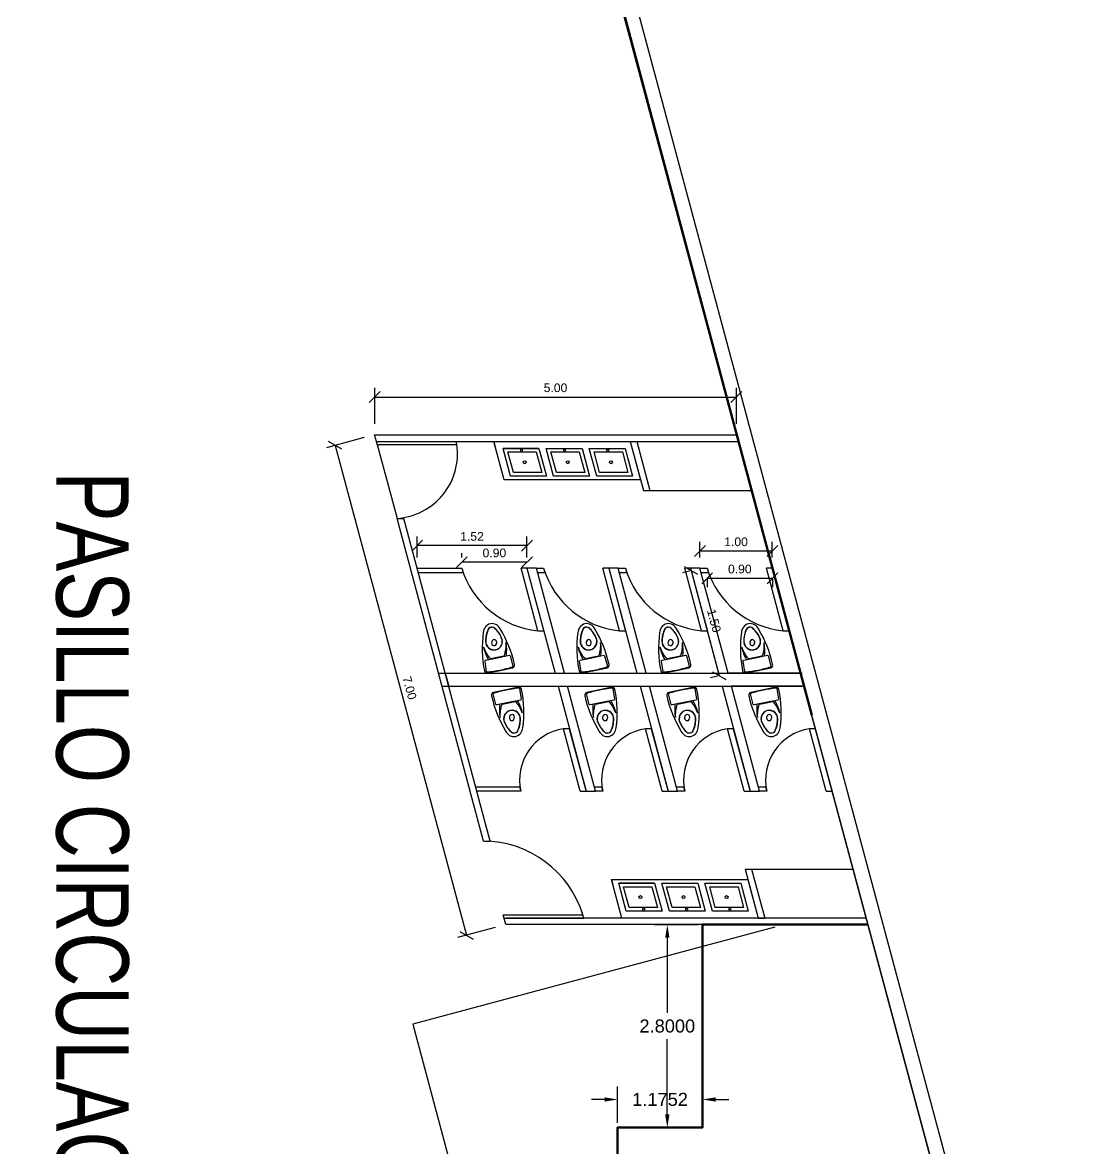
# Model space of a CAD drawing. Header units: millimetres. Extents: x 1263 to 1705, y 1248 to 1444.
# Drawn here: x 1422.57 to 1437.14, y 1361.8 to 1377.34 of the extents above; entities that cross this region are included whole.
import ezdxf
from ezdxf.lldxf.tags import DXFTag

# ---------------------------------------------------------------- set-up
doc = ezdxf.new("R2010")
doc.units = ezdxf.units.MM
doc.header["$PDMODE"] = 34
for name, color, linetype in [('1- muro de carga', 5, 'Continuous'), ('LINEA LIMITE DE ZONIFICACION', 2, 'Continuous'), ('MUEBLES', 43, 'Continuous')]:
    doc.layers.add(name, color=color, linetype=linetype)
doc.layers.add('COTAS', color=202, linetype='Continuous', lineweight=0)
doc.layers.add('muros', color=5, linetype='Continuous', lineweight=50)
doc.styles.get("Standard").update_dxf_attribs({"font": 'arial.ttf'})
doc.styles.add('TEXTO GENERAL', font='swissc.ttf', dxfattribs={"width": 0.9, "height": 1})
tags = doc.linetypes.add('ARRAY BASE$0$CACHE', pattern=[0.24, 0.12, -0.12]).pattern_tags.tags
tags[6:7] = [DXFTag(74, 4), DXFTag(75, 0), DXFTag(340, '0'), DXFTag(46, 1.0), DXFTag(50, 0.0), DXFTag(44, 0.0), DXFTag(45, 0.0)]
tags[4:5] = [DXFTag(74, 4), DXFTag(75, 0), DXFTag(340, '0'), DXFTag(46, 1.0), DXFTag(50, 0.0), DXFTag(44, 0.0), DXFTag(45, 0.0)]
doc.dimstyles.new('metros anotativo', dxfattribs={"dimtxt": 0.12, "dimasz": 0.15, "dimexe": 0.125, "dimexo": 0.15, "dimgap": 0.0652, "dimtad": 1, "dimzin": 1, "dimdsep": 46, "dimtxsty": 'Standard', "dimblk": 'OBLIQUE', "dimcen": 0, "dimadec": 0, "dimazin": 0, "dimtfac": 1, "dimtix": 1, "dimtmove": 0, "dimatfit": 3, "dimfxl": 0.3, "dimarcsym": 0})
doc.dimstyles.get("Standard").update_dxf_attribs({"dimtxt": 0.18, "dimasz": 0.18, "dimexe": 0.18, "dimexo": 0.0625, "dimgap": 0.09, "dimtad": 0, "dimtih": 1, "dimtoh": 1, "dimdec": 4, "dimzin": 0, "dimdsep": 46, "dimtxsty": 'Standard', "dimcen": 0.09, "dimadec": 0, "dimazin": 0, "dimtfac": 1, "dimtdec": 4, "dimtofl": 0, "dimtmove": 0, "dimatfit": 3, "dimfxl": 1, "dimtolj": 1, "dimtzin": 0, "dimarcsym": 0})

# ---------------------------------------------------------------- blocks, each defined once
blk = doc.blocks.new('malla1x1')
at = {"color": 1, "linetype": 'Continuous', "ltscale": 0.01}
blk.add_lwpolyline([(80.173, 79.605), (0, 79.605), (0, 0), (101.556, 0)], close=True, dxfattribs=at)
blk = doc.blocks.new('planta conjunto')
at = {"layer": '1- muro de carga', "lineweight": 25}
blk.add_lwpolyline([(0, 0), (0, 80), (141.082, 80), (162.567, 0)], close=True, dxfattribs=at)
blk.add_lwpolyline([(6.09, 0.197), (0.197, 0.197), (0.197, 79.803), (140.923, 79.803), (162.306, 0.197), (7.291, 0.197)], dxfattribs=at)
blk.add_blockref('malla1x1', (60.75, 0.197))
blk = doc.blocks.new('*D144')
at = {"color": 0, "lineweight": -2, "transparency": 16777216}
for p, q in [((1431.898, 1364.891), (1431.293, 1364.891)), ((1431.473, 1364.711), (1431.473, 1363.673)), ((1431.473, 1362.271), (1431.473, 1363.309)), ((1431.898, 1362.091), (1431.293, 1362.091))]:
    blk.add_line(p, q, dxfattribs=at)
at = {"color": 0, "transparency": 16777216}
for points in [[(1431.443, 1364.711), (1431.503, 1364.711), (1431.473, 1364.891)], [(1431.443, 1362.271), (1431.503, 1362.271), (1431.473, 1362.091)]]:
    blk.add_solid(points, dxfattribs=at)
at = {"layer": 'Defpoints', "color": 0, "transparency": 16777216}
for p in [(1431.961, 1364.891), (1431.473, 1362.091), (1431.961, 1362.091)]:
    blk.add_point(p, dxfattribs=at)
at = {"color": 0, "transparency": 16777216, "insert": (1431.473, 1363.491), "char_height": 0.18, "attachment_point": 5}
blk.add_mtext('\\A1;2.8000', dxfattribs=at)
blk = doc.blocks.new('*D145')
at = {"color": 0, "lineweight": -2, "transparency": 16777216}
for p, q in [((1430.786, 1362.154), (1430.786, 1362.658)), ((1431.961, 1362.154), (1431.961, 1362.658)), ((1430.606, 1362.478), (1430.426, 1362.478)), ((1432.141, 1362.478), (1432.321, 1362.478))]:
    blk.add_line(p, q, dxfattribs=at)
at = {"color": 0, "transparency": 16777216}
for points in [[(1430.606, 1362.508), (1430.606, 1362.448), (1430.786, 1362.478)], [(1432.141, 1362.508), (1432.141, 1362.448), (1431.961, 1362.478)]]:
    blk.add_solid(points, dxfattribs=at)
at = {"layer": 'Defpoints', "color": 0, "transparency": 16777216}
for p in [(1431.961, 1362.478), (1430.786, 1362.091), (1431.961, 1362.091)]:
    blk.add_point(p, dxfattribs=at)
at = {"color": 0, "transparency": 16777216, "insert": (1431.373, 1362.478), "char_height": 0.18, "attachment_point": 5}
blk.add_mtext('\\A1;1.1752', dxfattribs=at)
blk = doc.blocks.new('_Oblique')
at = {"color": 0, "linetype": 'ByBlock', "lineweight": -2}
blk.add_line((-0.5, -0.5), (0.5, 0.5), dxfattribs=at)
blk = doc.blocks.new('*D193')
at = {"layer": 'COTAS', "color": 0, "lineweight": -2, "ltscale": 2, "transparency": 16777216}
for p, q in [((1427.432, 1371.803), (1427.432, 1372.3)), ((1427.432, 1372.175), (1432.427, 1372.175)), ((1432.427, 1371.803), (1432.427, 1372.3))]:
    blk.add_line(p, q, dxfattribs=at)
at = {"layer": 'Defpoints', "color": 0, "ltscale": 2, "transparency": 16777216}
for p in [(1432.427, 1372.175), (1427.432, 1371.653), (1432.427, 1371.653)]:
    blk.add_point(p, dxfattribs=at)
at = {"layer": 'COTAS', "color": 0, "lineweight": -2, "ltscale": 2, "transparency": 16777216, "xscale": 0.15, "yscale": 0.15, "zscale": 0.15, "rotation": 180}
blk.add_blockref('_Oblique', (1427.432, 1372.175), dxfattribs=at)
at = {"layer": 'COTAS', "color": 0, "lineweight": -2, "ltscale": 2, "transparency": 16777216, "xscale": 0.15, "yscale": 0.15, "zscale": 0.15}
blk.add_blockref('_Oblique', (1432.427, 1372.175), dxfattribs=at)
at = {"layer": 'COTAS', "color": 0, "ltscale": 2, "transparency": 16777216, "insert": (1429.929, 1372.302), "char_height": 0.12, "attachment_point": 5}
blk.add_mtext('5.00', dxfattribs=at)
blk = doc.blocks.new('*D195')
at = {"layer": 'COTAS', "color": 0, "lineweight": -2, "ltscale": 2, "transparency": 16777216}
for p, q in [((1427.287, 1371.614), (1426.765, 1371.474)), ((1426.886, 1371.507), (1428.698, 1364.745)), ((1429.098, 1364.852), (1428.577, 1364.713))]:
    blk.add_line(p, q, dxfattribs=at)
at = {"layer": 'Defpoints', "color": 0, "ltscale": 2, "transparency": 16777216}
for p in [(1427.432, 1371.653), (1429.243, 1364.891), (1428.698, 1364.745)]:
    blk.add_point(p, dxfattribs=at)
at = {"layer": 'COTAS', "color": 0, "lineweight": -2, "ltscale": 2, "transparency": 16777216, "xscale": 0.15, "yscale": 0.15, "zscale": 0.15}
for p, rotation in [((1426.886, 1371.507), 105.0000000000004), ((1428.698, 1364.745), 285.0000000000003)]:
    blk.add_blockref('_Oblique', p, dxfattribs=dict(at, rotation=rotation))
at = {"layer": 'COTAS', "color": 0, "ltscale": 2, "transparency": 16777216, "insert": (1427.914, 1368.159), "char_height": 0.12, "attachment_point": 5, "rotation": 285}
blk.add_mtext('7.00', dxfattribs=at)
blk = doc.blocks.new('*D198')
at = {"layer": 'COTAS', "color": 0, "lineweight": -2, "ltscale": 2, "transparency": 16777216}
for p, q in [((1431.923, 1369.961), (1431.923, 1370.175)), ((1432.922, 1369.961), (1432.922, 1370.175)), ((1431.923, 1370.05), (1432.922, 1370.05))]:
    blk.add_line(p, q, dxfattribs=at)
at = {"layer": 'Defpoints', "color": 0, "ltscale": 2, "transparency": 16777216}
for p in [(1432.922, 1370.05), (1431.923, 1369.811), (1432.922, 1369.811)]:
    blk.add_point(p, dxfattribs=at)
at = {"layer": 'COTAS', "color": 0, "lineweight": -2, "ltscale": 2, "transparency": 16777216, "xscale": 0.15, "yscale": 0.15, "zscale": 0.15, "rotation": 180}
blk.add_blockref('_Oblique', (1431.923, 1370.05), dxfattribs=at)
at = {"layer": 'COTAS', "color": 0, "lineweight": -2, "ltscale": 2, "transparency": 16777216, "xscale": 0.15, "yscale": 0.15, "zscale": 0.15}
blk.add_blockref('_Oblique', (1432.922, 1370.05), dxfattribs=at)
at = {"layer": 'COTAS', "color": 0, "ltscale": 2, "transparency": 16777216, "insert": (1432.422, 1370.176), "char_height": 0.12, "attachment_point": 5}
blk.add_mtext('1.00', dxfattribs=at)
blk = doc.blocks.new('*D199')
at = {"layer": 'COTAS', "color": 0, "lineweight": -2, "ltscale": 2, "transparency": 16777216}
for p, q in [((1432.023, 1369.673), (1432.925, 1369.673)), ((1432.023, 1369.661), (1432.023, 1369.548)), ((1432.925, 1369.661), (1432.925, 1369.548))]:
    blk.add_line(p, q, dxfattribs=at)
at = {"layer": 'Defpoints', "color": 0, "ltscale": 2, "transparency": 16777216}
for p in [(1432.023, 1369.811), (1432.925, 1369.811), (1432.925, 1369.673)]:
    blk.add_point(p, dxfattribs=at)
at = {"layer": 'COTAS', "color": 0, "lineweight": -2, "ltscale": 2, "transparency": 16777216, "xscale": 0.15, "yscale": 0.15, "zscale": 0.15, "rotation": 180}
blk.add_blockref('_Oblique', (1432.023, 1369.673), dxfattribs=at)
at = {"layer": 'COTAS', "color": 0, "lineweight": -2, "ltscale": 2, "transparency": 16777216, "xscale": 0.15, "yscale": 0.15, "zscale": 0.15}
blk.add_blockref('_Oblique', (1432.925, 1369.673), dxfattribs=at)
at = {"layer": 'COTAS', "color": 0, "ltscale": 2, "transparency": 16777216, "insert": (1432.474, 1369.8), "char_height": 0.12, "attachment_point": 5}
blk.add_mtext('0.90', dxfattribs=at)
blk = doc.blocks.new('*D202')
at = {"layer": 'COTAS', "color": 0, "lineweight": -2, "ltscale": 2, "transparency": 16777216}
for p, q in [((1428.018, 1369.961), (1428.018, 1370.249)), ((1429.534, 1369.961), (1429.534, 1370.249)), ((1429.534, 1370.124), (1428.018, 1370.124))]:
    blk.add_line(p, q, dxfattribs=at)
at = {"layer": 'Defpoints', "color": 0, "ltscale": 2, "transparency": 16777216}
for p in [(1428.018, 1370.124), (1428.018, 1369.811), (1429.534, 1369.811)]:
    blk.add_point(p, dxfattribs=at)
at = {"layer": 'COTAS', "color": 0, "lineweight": -2, "ltscale": 2, "transparency": 16777216, "xscale": 0.15, "yscale": 0.15, "zscale": 0.15, "rotation": 180}
blk.add_blockref('_Oblique', (1428.018, 1370.124), dxfattribs=at)
at = {"layer": 'COTAS', "color": 0, "lineweight": -2, "ltscale": 2, "transparency": 16777216, "xscale": 0.15, "yscale": 0.15, "zscale": 0.15}
blk.add_blockref('_Oblique', (1429.534, 1370.124), dxfattribs=at)
at = {"layer": 'COTAS', "color": 0, "ltscale": 2, "transparency": 16777216, "insert": (1428.776, 1370.25), "char_height": 0.12, "attachment_point": 5}
blk.add_mtext('1.52', dxfattribs=at)
blk = doc.blocks.new('*D203')
at = {"layer": 'COTAS', "color": 0, "lineweight": -2, "ltscale": 2, "transparency": 16777216}
for p, q in [((1428.635, 1369.961), (1428.635, 1370.02)), ((1429.534, 1369.961), (1429.534, 1370.02)), ((1429.534, 1369.895), (1428.635, 1369.895))]:
    blk.add_line(p, q, dxfattribs=at)
at = {"layer": 'Defpoints', "color": 0, "ltscale": 2, "transparency": 16777216}
for p in [(1428.635, 1369.895), (1428.635, 1369.811), (1429.534, 1369.811)]:
    blk.add_point(p, dxfattribs=at)
at = {"layer": 'COTAS', "color": 0, "lineweight": -2, "ltscale": 2, "transparency": 16777216, "xscale": 0.15, "yscale": 0.15, "zscale": 0.15, "rotation": 180}
blk.add_blockref('_Oblique', (1428.635, 1369.895), dxfattribs=at)
at = {"layer": 'COTAS', "color": 0, "lineweight": -2, "ltscale": 2, "transparency": 16777216, "xscale": 0.15, "yscale": 0.15, "zscale": 0.15}
blk.add_blockref('_Oblique', (1429.534, 1369.895), dxfattribs=at)
at = {"layer": 'COTAS', "color": 0, "ltscale": 2, "transparency": 16777216, "insert": (1429.085, 1370.022), "char_height": 0.12, "attachment_point": 5}
blk.add_mtext('0.90', dxfattribs=at)
blk = doc.blocks.new('*D205')
at = {"layer": 'COTAS', "color": 0, "lineweight": -2, "ltscale": 2, "transparency": 16777216}
for p, q in [((1431.778, 1369.772), (1431.681, 1369.746)), ((1431.801, 1369.778), (1432.19, 1368.329)), ((1432.166, 1368.323), (1432.069, 1368.297))]:
    blk.add_line(p, q, dxfattribs=at)
at = {"layer": 'Defpoints', "color": 0, "ltscale": 2, "transparency": 16777216}
for p in [(1431.923, 1369.811), (1432.19, 1368.329), (1432.311, 1368.362)]:
    blk.add_point(p, dxfattribs=at)
at = {"layer": 'COTAS', "color": 0, "lineweight": -2, "ltscale": 2, "transparency": 16777216, "xscale": 0.15, "yscale": 0.15, "zscale": 0.15}
for p, rotation in [((1431.801, 1369.778), 105.0000000000028), ((1432.19, 1368.329), 285.0000000000028)]:
    blk.add_blockref('_Oblique', p, dxfattribs=dict(at, rotation=rotation))
at = {"layer": 'COTAS', "color": 0, "ltscale": 2, "transparency": 16777216, "insert": (1432.118, 1369.087), "char_height": 0.12, "attachment_point": 5, "rotation": 285}
blk.add_mtext('1.50', dxfattribs=at)

msp = doc.modelspace()

# ---------------------------------------------------------------- linework, layer by layer
for p, q in [((1427.4315, 1371.65269), (1432.42699, 1371.65269)), ((1427.45562, 1371.56269), (1427.4315, 1371.65269)), ((1427.45562, 1371.56269), (1432.45116, 1371.56269)), ((1427.45562, 1371.56269), (1428.55562, 1371.56269)), ((1427.46768, 1371.51769), (1427.45562, 1371.56269)), ((1428.56768, 1371.51769), (1428.55562, 1371.56269)), ((1430.96109, 1371.56269), (1431.14268, 1370.88665)), ((1431.05109, 1371.56269), (1431.23268, 1370.88665)), ((1427.46768, 1371.51769), (1428.56768, 1371.51769)), ((1427.46768, 1371.51769), (1427.74032, 1370.50017)), ((1431.14268, 1370.88665), (1431.23268, 1370.88665)), ((1431.23268, 1370.88665), (1432.63276, 1370.88665)), ((1427.74032, 1370.50017), (1427.8335, 1370.50017)), ((1428.93442, 1366.04372), (1427.74032, 1370.50017)), ((1429.0276, 1366.04372), (1427.8335, 1370.50017)), ((1428.0182, 1369.81083), (1428.63503, 1369.81083)), ((1428.65185, 1369.74805), (1428.03503, 1369.74805)), ((1428.63503, 1369.81083), (1428.65185, 1369.74805)), ((1429.53426, 1369.81083), (1429.45426, 1369.81083)), ((1429.68566, 1368.94722), (1429.45426, 1369.81083)), ((1429.66426, 1369.81083), (1429.53426, 1369.81083)), ((1429.53426, 1369.81083), (1429.92249, 1368.36194)), ((1429.53426, 1369.81083), (1429.76774, 1368.94165)), ((1430.05249, 1368.36194), (1429.66426, 1369.81083)), ((1429.66426, 1369.81083), (1429.76426, 1369.81083)), ((1429.78108, 1369.74805), (1429.68108, 1369.74805)), ((1429.76426, 1369.81083), (1429.78108, 1369.74805)), ((1430.66348, 1369.81083), (1430.58348, 1369.81083)), ((1430.81489, 1368.94722), (1430.58348, 1369.81083)), ((1430.79348, 1369.81083), (1430.66348, 1369.81083)), ((1430.66348, 1369.81083), (1431.05171, 1368.36194)), ((1430.66348, 1369.81083), (1430.89696, 1368.94165)), ((1431.18171, 1368.36194), (1430.79348, 1369.81083)), ((1430.79348, 1369.81083), (1430.89348, 1369.81083)), ((1430.91031, 1369.74805), (1430.81031, 1369.74805)), ((1430.89348, 1369.81083), (1430.91031, 1369.74805)), ((1431.79271, 1369.81083), (1431.71271, 1369.81083)), ((1431.94411, 1368.94722), (1431.71271, 1369.81083)), ((1431.92271, 1369.81083), (1431.79271, 1369.81083)), ((1431.79271, 1369.81083), (1432.18094, 1368.36194)), ((1431.79271, 1369.81083), (1432.02619, 1368.94165)), ((1432.31094, 1368.36194), (1431.92271, 1369.81083)), ((1431.92271, 1369.81083), (1432.02271, 1369.81083)), ((1432.03953, 1369.74805), (1431.93953, 1369.74805)), ((1432.02271, 1369.81083), (1432.03953, 1369.74805)), ((1432.92194, 1369.81083), (1432.84194, 1369.81083)), ((1433.07334, 1368.94722), (1432.84194, 1369.81083)), ((1432.92194, 1369.81083), (1433.15541, 1368.94165)), ((1429.68566, 1368.94722), (1429.76875, 1368.94722)), ((1430.81489, 1368.94722), (1430.89798, 1368.94722)), ((1431.94411, 1368.94722), (1432.0272, 1368.94722)), ((1433.07334, 1368.94722), (1433.15643, 1368.94722)), ((1428.31326, 1368.36194), (1433.33511, 1368.36194)), ((1428.40643, 1368.36194), (1428.45466, 1368.18194)), ((1433.31094, 1368.36194), (1432.31094, 1368.36194)), ((1428.36149, 1368.18194), (1433.33511, 1368.18194)), ((1429.96465, 1368.18194), (1430.35288, 1366.73306)), ((1430.48288, 1366.73306), (1430.09465, 1368.18194)), ((1431.09697, 1368.18194), (1431.4852, 1366.73306)), ((1431.6152, 1366.73306), (1431.22697, 1368.18194)), ((1432.22929, 1368.18194), (1432.61752, 1366.73306)), ((1433.35929, 1368.18194), (1432.35929, 1368.18194)), ((1432.74752, 1366.73306), (1432.35929, 1368.18194)), ((1430.11839, 1367.59667), (1430.03839, 1367.59667)), ((1430.26979, 1366.73306), (1430.03839, 1367.59667)), ((1430.11839, 1367.59667), (1430.35186, 1366.72748)), ((1431.2507, 1367.59667), (1431.1707, 1367.59667)), ((1431.40211, 1366.73306), (1431.1707, 1367.59667)), ((1431.2507, 1367.59667), (1431.48418, 1366.72748)), ((1432.38302, 1367.59667), (1432.30302, 1367.59667)), ((1432.53443, 1366.73306), (1432.30302, 1367.59667)), ((1432.38302, 1367.59667), (1432.6165, 1366.72748)), ((1433.51534, 1367.59667), (1433.43534, 1367.59667)), ((1433.66674, 1366.73306), (1433.43534, 1367.59667)), ((1433.51534, 1367.59667), (1433.74882, 1366.72748)), ((1428.82607, 1366.79584), (1429.43374, 1366.79584)), ((1429.45056, 1366.73306), (1428.84289, 1366.73306)), ((1429.43374, 1366.79584), (1429.45056, 1366.73306)), ((1430.26979, 1366.73306), (1430.35288, 1366.73306)), ((1430.35288, 1366.73306), (1430.48288, 1366.73306)), ((1430.46606, 1366.79584), (1430.56606, 1366.79584)), ((1430.58288, 1366.73306), (1430.48288, 1366.73306)), ((1430.56606, 1366.79584), (1430.58288, 1366.73306)), ((1431.40211, 1366.73306), (1431.4852, 1366.73306)), ((1431.4852, 1366.73306), (1431.6152, 1366.73306)), ((1431.59838, 1366.79584), (1431.69838, 1366.79584)), ((1431.7152, 1366.73306), (1431.6152, 1366.73306)), ((1431.69838, 1366.79584), (1431.7152, 1366.73306)), ((1432.53443, 1366.73306), (1432.61752, 1366.73306)), ((1432.61752, 1366.73306), (1432.74752, 1366.73306)), ((1432.73069, 1366.79584), (1432.83069, 1366.79584)), ((1432.84752, 1366.73306), (1432.74752, 1366.73306)), ((1432.83069, 1366.79584), (1432.84752, 1366.73306)), ((1433.66674, 1366.73306), (1433.74984, 1366.73306)), ((1428.93442, 1366.04372), (1429.0276, 1366.04372)), ((1432.54739, 1365.65724), (1432.72898, 1364.9812)), ((1432.54739, 1365.65724), (1432.63739, 1365.65724)), ((1432.63739, 1365.65724), (1432.81898, 1364.9812)), ((1432.63739, 1365.65724), (1434.03747, 1365.65724)), ((1430.70128, 1365.51246), (1430.71422, 1365.46417)), ((1429.24324, 1364.8912), (1429.20706, 1365.0262)), ((1429.20706, 1365.0262), (1430.30706, 1365.0262)), ((1429.21912, 1364.9812), (1429.20706, 1365.0262)), ((1430.31912, 1364.9812), (1430.30706, 1365.0262)), ((1429.21912, 1364.9812), (1430.31912, 1364.9812)), ((1434.21906, 1364.9812), (1429.24324, 1364.9812)), ((1434.24324, 1364.8912), (1429.24324, 1364.8912)), ((1432.72898, 1364.9812), (1432.81898, 1364.9812))]:
    msp.add_line(p, q)
at = {"color": 242, "linetype": 'ARRAY BASE$0$CACHE', "lineweight": 30, "true_color": 0xcd2027}
for p, q in [((1432.95622, 1364.85758), (1427.95755, 1363.51819)), ((1427.95755, 1363.51819), (1430.19615, 1355.16365))]:
    msp.add_line(p, q, dxfattribs=at)
for points in [[(1429.07609, 1371.56269), (1430.96109, 1371.56269), (1431.10379, 1371.03143), (1429.21844, 1371.03143), (1429.07609, 1371.56269), (1429.10197, 1371.46609)], [(1429.7005, 1371.46609), (1429.2055, 1371.46609), (1429.7005, 1371.46609), (1429.80357, 1371.08143), (1429.30857, 1371.08143), (1429.2055, 1371.46609)], [(1430.70128, 1365.51246), (1432.58628, 1365.51246), (1432.72898, 1364.9812), (1430.84363, 1364.9812), (1430.70128, 1365.51246), (1430.72716, 1365.41587)], [(1431.29781, 1365.46417), (1430.80281, 1365.46417), (1431.29781, 1365.46417), (1431.40088, 1365.0795), (1430.90588, 1365.0795), (1430.80281, 1365.46417)]]:
    msp.add_lwpolyline(points)
for points in [[(1429.66213, 1371.41609), (1429.73841, 1371.13143), (1429.34693, 1371.13143), (1429.27066, 1371.41609)], [(1429.90357, 1371.08143), (1429.8005, 1371.46609), (1430.2955, 1371.46609), (1430.39857, 1371.08143)], [(1430.25713, 1371.41609), (1430.33341, 1371.13143), (1429.94193, 1371.13143), (1429.86566, 1371.41609)], [(1430.49857, 1371.08143), (1430.3955, 1371.46609), (1430.8905, 1371.46609), (1430.99357, 1371.08143)], [(1430.85213, 1371.41609), (1430.92841, 1371.13143), (1430.53693, 1371.13143), (1430.46066, 1371.41609)], [(1431.25944, 1365.41417), (1431.33571, 1365.1295), (1430.94424, 1365.1295), (1430.86797, 1365.41417)], [(1431.50088, 1365.0795), (1431.39781, 1365.46417), (1431.89281, 1365.46417), (1431.99588, 1365.0795)], [(1431.85444, 1365.41417), (1431.93071, 1365.1295), (1431.53924, 1365.1295), (1431.46297, 1365.41417)], [(1432.09588, 1365.0795), (1431.99281, 1365.46417), (1432.48781, 1365.46417), (1432.59088, 1365.0795)], [(1432.44944, 1365.41417), (1432.52571, 1365.1295), (1432.13424, 1365.1295), (1432.05797, 1365.41417)]]:
    msp.add_lwpolyline(points, close=True)
for centre, radius in [((1429.4586, 1371.44088), 0.01463), ((1430.0536, 1371.44088), 0.01463), ((1430.6486, 1371.44088), 0.01463), ((1429.50453, 1371.27376), 0.01996), ((1430.09953, 1371.27376), 0.01996), ((1430.69453, 1371.27376), 0.01996), ((1431.10184, 1365.27183), 0.01996), ((1431.69684, 1365.27183), 0.01996), ((1432.29184, 1365.27183), 0.01996), ((1431.14558, 1365.10429), 0.01463), ((1431.74058, 1365.10429), 0.01463), ((1432.33558, 1365.10429), 0.01463)]:
    msp.add_circle(centre, radius)
for centre, radius, start, end in [((1427.68172, 1371.39294), 0.8947, 273.755401, 8.014628), ((1429.80994, 1370.16929), 1.22837, 196.966792, 264.193275), ((1430.93917, 1370.16929), 1.22837, 196.966792, 264.193275), ((1432.06839, 1370.16929), 1.22837, 196.966792, 264.193275), ((1433.19762, 1370.16929), 1.22837, 196.966792, 264.193275), ((1430.93917, 1370.16929), 1.22837, 268.021981, 268.031097), ((1432.06839, 1370.16929), 1.22837, 268.021981, 268.031097), ((1433.19762, 1370.16929), 1.22837, 268.021981, 268.031097), ((1430.14656, 1366.89118), 0.71373, 98.717392, 192.799743), ((1431.27888, 1366.89118), 0.71373, 98.717392, 192.799743), ((1432.4112, 1366.89118), 0.71373, 98.717392, 192.799743), ((1433.54351, 1366.89118), 0.71373, 98.717392, 192.799743), ((1430.39407, 1367.95513), 1.22837, 268.021981, 268.031097), ((1431.52639, 1367.95513), 1.22837, 268.021981, 268.031097), ((1432.6587, 1367.95513), 1.22837, 268.021981, 268.031097), ((1433.79102, 1367.95513), 1.22837, 268.021981, 268.031097), ((1428.92859, 1364.60124), 1.4425, 17.133889, 89.768216)]:
    msp.add_arc(centre, radius, start, end)
at = {"layer": '1- muro de carga', "lineweight": 25}
msp.add_lwpolyline([(1274.5697, 1354.89372), (1274.5697, 1434.89372), (1415.65193, 1434.89372), (1437.13692, 1354.89372)], close=True, dxfattribs=at)
msp.add_lwpolyline([(1280.65975, 1355.0912), (1274.76717, 1355.0912), (1274.76717, 1434.69625), (1415.49241, 1434.69625), (1436.87568, 1355.0912), (1281.8604, 1355.0912)], dxfattribs=at)
at = {"layer": 'MUEBLES', "color": 7}
for points in [[(1429.16636, 1368.9744, 0.13693872), (1429.11274, 1369.03028, 0.185158), (1429.02917, 1369.04386, 0.185158), (1428.95794, 1368.99808, 0.13693872), (1428.93105, 1368.92546, 0.08266886), (1428.94735, 1368.39569, 0.44429317), (1428.98872, 1368.36545), (1429.16276, 1368.40166, -0.02553737), (1428.98953, 1368.37474, -0.39974944), (1428.97823, 1368.38347), (1428.95567, 1368.53001, -0.39895955), (1428.96414, 1368.54222), (1429.12649, 1368.57599), (1429.28885, 1368.60976, -0.39895955), (1429.30148, 1368.60195), (1429.33923, 1368.45856, -0.39974944), (1429.33679, 1368.43786, 0.44429317), (1429.36268, 1368.48208, 0.08266886)], [(1430.47268, 1368.9744, 0.13693872), (1430.41906, 1369.03028, 0.185158), (1430.33548, 1369.04386, 0.185158), (1430.26426, 1368.99808, 0.13693872), (1430.23737, 1368.92546, 0.08266886), (1430.25367, 1368.39569, 0.44429317), (1430.29504, 1368.36545), (1430.46907, 1368.40166, -0.02553737), (1430.29585, 1368.37474, -0.39974944), (1430.28455, 1368.38347), (1430.26199, 1368.53001, -0.39895955), (1430.27045, 1368.54222), (1430.43281, 1368.57599), (1430.59517, 1368.60976, -0.39895955), (1430.6078, 1368.60195), (1430.64555, 1368.45856, -0.39974944), (1430.64311, 1368.43786, 0.44429317), (1430.66899, 1368.48208, 0.08266886)], [(1431.6019, 1368.9744, 0.13693872), (1431.54829, 1369.03028, 0.185158), (1431.46471, 1369.04386, 0.185158), (1431.39348, 1368.99808, 0.13693872), (1431.3666, 1368.92546, 0.08266886), (1431.38289, 1368.39569, 0.44429317), (1431.42426, 1368.36545), (1431.5983, 1368.40166, -0.02553737), (1431.42507, 1368.37474, -0.39974944), (1431.41377, 1368.38347), (1431.39121, 1368.53001, -0.39895955), (1431.39968, 1368.54222), (1431.56204, 1368.57599), (1431.72439, 1368.60976, -0.39895955), (1431.73702, 1368.60195), (1431.77478, 1368.45856, -0.39974944), (1431.77234, 1368.43786, 0.44429317), (1431.79822, 1368.48208, 0.08266886)], [(1432.73113, 1368.9744, 0.13693872), (1432.67751, 1369.03028, 0.185158), (1432.59394, 1369.04386, 0.185158), (1432.52271, 1368.99808, 0.13693872), (1432.49582, 1368.92546, 0.08266886), (1432.51212, 1368.39569, 0.44429317), (1432.55349, 1368.36545), (1432.72753, 1368.40166, -0.02553737), (1432.5543, 1368.37474, -0.39974944), (1432.543, 1368.38347), (1432.52044, 1368.53001, -0.39895955), (1432.5289, 1368.54222), (1432.69126, 1368.57599), (1432.85362, 1368.60976, -0.39895955), (1432.86625, 1368.60195), (1432.904, 1368.45856, -0.39974944), (1432.90156, 1368.43786, 0.44429317), (1432.92744, 1368.48208, 0.08266886)], [(1429.06599, 1368.8239, 0.32357867), (1429.05102, 1368.75948, 0.53985065), (1429.1041, 1368.75557, 0.8005085)], [(1430.37231, 1368.8239, 0.32357867), (1430.35734, 1368.75948, 0.53985065), (1430.41041, 1368.75557, 0.8005085)], [(1431.50153, 1368.8239, 0.32357867), (1431.48656, 1368.75948, 0.53985065), (1431.53964, 1368.75557, 0.8005085)], [(1432.63076, 1368.8239, 0.32357867), (1432.61579, 1368.75948, 0.53985065), (1432.66887, 1368.75557, 0.8005085)], [(1429.24205, 1367.55956, 0.13693872), (1429.29567, 1367.50368, 0.185158), (1429.37924, 1367.4901, 0.185158), (1429.45047, 1367.53588, 0.13693872), (1429.47736, 1367.6085, 0.08266886), (1429.46106, 1368.13827, 0.44429317), (1429.41969, 1368.16851), (1429.24565, 1368.1323, -0.02553737), (1429.41888, 1368.15922, -0.39974944), (1429.43018, 1368.1505), (1429.45274, 1368.00395, -0.39895955), (1429.44427, 1367.99174), (1429.28192, 1367.95797), (1429.11956, 1367.9242, -0.39895955), (1429.10693, 1367.93201), (1429.06918, 1368.0754, -0.39974944), (1429.07162, 1368.0961, 0.44429317), (1429.04573, 1368.05188, 0.08266886)], [(1430.53075, 1367.55956, 0.13693872), (1430.58436, 1367.50368, 0.185158), (1430.66794, 1367.4901, 0.185158), (1430.73917, 1367.53588, 0.13693872), (1430.76605, 1367.6085, 0.08266886), (1430.74976, 1368.13827, 0.44429317), (1430.70839, 1368.16851), (1430.53435, 1368.1323, -0.02553737), (1430.70758, 1368.15922, -0.39974944), (1430.71888, 1368.1505), (1430.74144, 1368.00395, -0.39895955), (1430.73297, 1367.99174), (1430.57062, 1367.95797), (1430.40826, 1367.9242, -0.39895955), (1430.39563, 1367.93201), (1430.35788, 1368.0754, -0.39974944), (1430.36031, 1368.0961, 0.44429317), (1430.33443, 1368.05188, 0.08266886)], [(1431.66307, 1367.55956, 0.13693872), (1431.71668, 1367.50368, 0.185158), (1431.80026, 1367.4901, 0.185158), (1431.87149, 1367.53588, 0.13693872), (1431.89837, 1367.6085, 0.08266886), (1431.88208, 1368.13827, 0.44429317), (1431.84071, 1368.16851), (1431.66667, 1368.1323, -0.02553737), (1431.8399, 1368.15922, -0.39974944), (1431.8512, 1368.1505), (1431.87376, 1368.00395, -0.39895955), (1431.86529, 1367.99174), (1431.70293, 1367.95797), (1431.54058, 1367.9242, -0.39895955), (1431.52795, 1367.93201), (1431.49019, 1368.0754, -0.39974944), (1431.49263, 1368.0961, 0.44429317), (1431.46675, 1368.05188, 0.08266886)], [(1432.79538, 1367.55956, 0.13693872), (1432.849, 1367.50368, 0.185158), (1432.93258, 1367.4901, 0.185158), (1433.0038, 1367.53588, 0.13693872), (1433.03069, 1367.6085, 0.08266886), (1433.01439, 1368.13827, 0.44429317), (1432.97302, 1368.16851), (1432.79899, 1368.1323, -0.02553737), (1432.97221, 1368.15922, -0.39974944), (1432.98352, 1368.1505), (1433.00607, 1368.00395, -0.39895955), (1432.99761, 1367.99174), (1432.83525, 1367.95797), (1432.67289, 1367.9242, -0.39895955), (1432.66026, 1367.93201), (1432.62251, 1368.0754, -0.39974944), (1432.62495, 1368.0961, 0.44429317), (1432.59907, 1368.05188, 0.08266886)], [(1429.34242, 1367.71006, 0.32357867), (1429.35739, 1367.77448, 0.53985065), (1429.30431, 1367.77839, 0.8005085)], [(1430.63112, 1367.71006, 0.32357867), (1430.64609, 1367.77448, 0.53985065), (1430.59301, 1367.77839, 0.8005085)], [(1431.76344, 1367.71006, 0.32357867), (1431.77841, 1367.77448, 0.53985065), (1431.72533, 1367.77839, 0.8005085)], [(1432.89575, 1367.71006, 0.32357867), (1432.91073, 1367.77448, 0.53985065), (1432.85765, 1367.77839, 0.8005085)]]:
    msp.add_lwpolyline(points, format="xyb", close=True, dxfattribs=at)
for points in [[(1429.19237, 1368.83042, 0.12261164), (1429.09754, 1368.97629, 0.27575842), (1429.03901, 1368.99654, 0.27575842), (1428.99341, 1368.95463, 0.12261164), (1428.96462, 1368.78305)], [(1429.18849, 1368.83442, 0.11366283), (1429.09961, 1368.9715, 0.29866623), (1429.03928, 1368.99527, 0.29866623), (1428.99343, 1368.94941, 0.11366283), (1428.96658, 1368.78826)], [(1430.49868, 1368.83042, 0.12261164), (1430.40386, 1368.97629, 0.27575842), (1430.34533, 1368.99654, 0.27575842), (1430.29973, 1368.95463, 0.12261164), (1430.27094, 1368.78305)], [(1430.49481, 1368.83442, 0.11366283), (1430.40592, 1368.9715, 0.29866623), (1430.34559, 1368.99527, 0.29866623), (1430.29975, 1368.94941, 0.11366283), (1430.2729, 1368.78826)], [(1431.62791, 1368.83042, 0.12261164), (1431.53308, 1368.97629, 0.27575842), (1431.47455, 1368.99654, 0.27575842), (1431.42895, 1368.95463, 0.12261164), (1431.40017, 1368.78305)], [(1431.62403, 1368.83442, 0.11366283), (1431.53515, 1368.9715, 0.29866623), (1431.47482, 1368.99527, 0.29866623), (1431.42897, 1368.94941, 0.11366283), (1431.40212, 1368.78826)], [(1432.75713, 1368.83042, 0.12261164), (1432.66231, 1368.97629, 0.27575842), (1432.60378, 1368.99654, 0.27575842), (1432.55818, 1368.95463, 0.12261164), (1432.52939, 1368.78305)], [(1432.75326, 1368.83442, 0.11366283), (1432.66437, 1368.9715, 0.29866623), (1432.60404, 1368.99527, 0.29866623), (1432.5582, 1368.94941, 0.11366283), (1432.53135, 1368.78826)], [(1429.24034, 1368.78304, -0.10293384), (1429.21893, 1368.6029, -0.26662364), (1429.21411, 1368.59862), (1429.12561, 1368.58022), (1429.03712, 1368.56181, -0.26662364), (1429.03099, 1368.56381, -0.10293384), (1428.93952, 1368.72046)], [(1428.96357, 1368.80623, 0.49236941), (1429.10364, 1368.68584, 0.49236941), (1429.18409, 1368.8521)], [(1428.966, 1368.80191, 0.4810095), (1429.10312, 1368.68838, 0.4810095), (1429.18358, 1368.84717)], [(1430.54666, 1368.78304, -0.10293384), (1430.52525, 1368.6029, -0.26662364), (1430.52043, 1368.59862), (1430.43193, 1368.58022), (1430.34343, 1368.56181, -0.26662364), (1430.33731, 1368.56381, -0.10293384), (1430.24584, 1368.72046)], [(1430.26988, 1368.80623, 0.49236941), (1430.40996, 1368.68584, 0.49236941), (1430.49041, 1368.8521)], [(1430.27232, 1368.80191, 0.4810095), (1430.40943, 1368.68838, 0.4810095), (1430.4899, 1368.84717)], [(1431.67588, 1368.78304, -0.10293384), (1431.65447, 1368.6029, -0.26662364), (1431.64965, 1368.59862), (1431.56116, 1368.58022), (1431.47266, 1368.56181, -0.26662364), (1431.46653, 1368.56381, -0.10293384), (1431.37506, 1368.72046)], [(1431.39911, 1368.80623, 0.49236941), (1431.53918, 1368.68584, 0.49236941), (1431.61963, 1368.8521)], [(1431.40154, 1368.80191, 0.4810095), (1431.53866, 1368.68838, 0.4810095), (1431.61912, 1368.84717)], [(1432.80511, 1368.78304, -0.10293384), (1432.7837, 1368.6029, -0.26662364), (1432.77888, 1368.59862), (1432.69038, 1368.58022), (1432.60189, 1368.56181, -0.26662364), (1432.59576, 1368.56381, -0.10293384), (1432.50429, 1368.72046)], [(1432.52833, 1368.80623, 0.49236941), (1432.66841, 1368.68584, 0.49236941), (1432.74886, 1368.8521)], [(1432.53077, 1368.80191, 0.4810095), (1432.66788, 1368.68838, 0.4810095), (1432.74835, 1368.84717)], [(1429.33235, 1368.44605, -0.02553737), (1429.16276, 1368.40166), (1429.33679, 1368.43786)], [(1430.63866, 1368.44605, -0.02553737), (1430.46907, 1368.40166), (1430.64311, 1368.43786)], [(1431.76789, 1368.44605, -0.02553737), (1431.5983, 1368.40166), (1431.77234, 1368.43786)], [(1432.89712, 1368.44605, -0.02553737), (1432.72753, 1368.40166), (1432.90156, 1368.43786)], [(1429.07606, 1368.08791, -0.02553737), (1429.24565, 1368.1323), (1429.07162, 1368.0961)], [(1430.36476, 1368.08791, -0.02553737), (1430.53435, 1368.1323), (1430.36031, 1368.0961)], [(1431.49708, 1368.08791, -0.02553737), (1431.66667, 1368.1323), (1431.49263, 1368.0961)], [(1432.6294, 1368.08791, -0.02553737), (1432.79899, 1368.1323), (1432.62495, 1368.0961)], [(1429.16807, 1367.75092, -0.10293384), (1429.18948, 1367.93106, -0.26662364), (1429.1943, 1367.93534), (1429.2828, 1367.95374), (1429.37129, 1367.97215, -0.26662364), (1429.37742, 1367.97015, -0.10293384), (1429.46889, 1367.8135)], [(1430.45677, 1367.75092, -0.10293384), (1430.47818, 1367.93106, -0.26662364), (1430.483, 1367.93534), (1430.57149, 1367.95374), (1430.65999, 1367.97215, -0.26662364), (1430.66612, 1367.97015, -0.10293384), (1430.75759, 1367.8135)], [(1431.58908, 1367.75092, -0.10293384), (1431.6105, 1367.93106, -0.26662364), (1431.61532, 1367.93534), (1431.70381, 1367.95374), (1431.79231, 1367.97215, -0.26662364), (1431.79844, 1367.97015, -0.10293384), (1431.8899, 1367.8135)], [(1432.7214, 1367.75092, -0.10293384), (1432.74281, 1367.93106, -0.26662364), (1432.74763, 1367.93534), (1432.83613, 1367.95374), (1432.92463, 1367.97215, -0.26662364), (1432.93075, 1367.97015, -0.10293384), (1433.02222, 1367.8135)], [(1429.44484, 1367.72773, 0.49236941), (1429.30477, 1367.84812, 0.49236941), (1429.22432, 1367.68186)], [(1429.44241, 1367.73205, 0.4810095), (1429.3053, 1367.84558, 0.4810095), (1429.22483, 1367.68679)], [(1430.73354, 1367.72773, 0.49236941), (1430.59347, 1367.84812, 0.49236941), (1430.51302, 1367.68186)], [(1430.73111, 1367.73205, 0.4810095), (1430.59399, 1367.84558, 0.4810095), (1430.51353, 1367.68679)], [(1431.86586, 1367.72773, 0.49236941), (1431.72578, 1367.84812, 0.49236941), (1431.64534, 1367.68186)], [(1431.86342, 1367.73205, 0.4810095), (1431.72631, 1367.84558, 0.4810095), (1431.64585, 1367.68679)], [(1432.99818, 1367.72773, 0.49236941), (1432.8581, 1367.84812, 0.49236941), (1432.77765, 1367.68186)], [(1432.99574, 1367.73205, 0.4810095), (1432.85863, 1367.84558, 0.4810095), (1432.77816, 1367.68679)], [(1429.21604, 1367.70354, 0.12261164), (1429.31087, 1367.55767, 0.27575842), (1429.3694, 1367.53742, 0.27575842), (1429.415, 1367.57933, 0.12261164), (1429.44379, 1367.75091)], [(1429.21992, 1367.69954, 0.11366283), (1429.3088, 1367.56246, 0.29866623), (1429.36913, 1367.53869, 0.29866623), (1429.41498, 1367.58455, 0.11366283), (1429.44183, 1367.7457)], [(1430.50474, 1367.70354, 0.12261164), (1430.59957, 1367.55767, 0.27575842), (1430.6581, 1367.53742, 0.27575842), (1430.7037, 1367.57933, 0.12261164), (1430.73249, 1367.75091)], [(1430.50862, 1367.69954, 0.11366283), (1430.5975, 1367.56246, 0.29866623), (1430.65783, 1367.53869, 0.29866623), (1430.70368, 1367.58455, 0.11366283), (1430.73053, 1367.7457)], [(1431.63706, 1367.70354, 0.12261164), (1431.73189, 1367.55767, 0.27575842), (1431.79041, 1367.53742, 0.27575842), (1431.83601, 1367.57933, 0.12261164), (1431.8648, 1367.75091)], [(1431.64094, 1367.69954, 0.11366283), (1431.72982, 1367.56246, 0.29866623), (1431.79015, 1367.53869, 0.29866623), (1431.836, 1367.58455, 0.11366283), (1431.86284, 1367.7457)], [(1432.76938, 1367.70354, 0.12261164), (1432.8642, 1367.55767, 0.27575842), (1432.92273, 1367.53742, 0.27575842), (1432.96833, 1367.57933, 0.12261164), (1432.99712, 1367.75091)], [(1432.77325, 1367.69954, 0.11366283), (1432.86214, 1367.56246, 0.29866623), (1432.92247, 1367.53869, 0.29866623), (1432.96831, 1367.58455, 0.11366283), (1432.99516, 1367.7457)]]:
    msp.add_lwpolyline(points, format="xyb", dxfattribs=at)
for centre, start, end in [((1428.6471, 1368.6755), 353.041532, 10.28725), ((1429.95342, 1368.6755), 353.041532, 10.28725), ((1431.08264, 1368.6755), 353.041532, 10.28725), ((1432.21187, 1368.6755), 353.041532, 10.28725), ((1429.52644, 1368.85842), 193.214596, 210.460314), ((1430.83275, 1368.85842), 193.214596, 210.460314), ((1431.96198, 1368.85842), 193.214596, 210.460314), ((1433.09121, 1368.85842), 193.214596, 210.460314), ((1428.88197, 1367.67554), 13.214596, 30.460314), ((1430.17067, 1367.67554), 13.214596, 30.460314), ((1431.30299, 1367.67554), 13.214596, 30.460314), ((1432.43531, 1367.67554), 13.214596, 30.460314), ((1429.76131, 1367.85846), 173.041532, 190.28725), ((1431.05001, 1367.85846), 173.041532, 190.28725), ((1432.18233, 1367.85846), 173.041532, 190.28725), ((1433.31464, 1367.85846), 173.041532, 190.28725)]:
    msp.add_arc(centre, 0.60809, start, end, dxfattribs=at)
at = {"layer": 'muros', "ltscale": 2}
msp.add_line((1428.75795, 1385.36259), (1433.46845, 1367.78274), dxfattribs=at)
msp.add_lwpolyline([(1430.78569, 1355.36765), (1430.78569, 1362.0912), (1431.96088, 1362.0912), (1431.96088, 1364.8912), (1434.24324, 1364.8912)], dxfattribs=at)

# ---------------------------------------------------------------- block references
msp.add_blockref('planta conjunto', (1274.5697, 1354.89372))

# ---------------------------------------------------------------- texts
at = {"layer": 'LINEA LIMITE DE ZONIFICACION', "ltscale": 0.01, "style": 'TEXTO GENERAL', "width": 0.9}
msp.add_text('PASILLO CIRCULACION', height=1, rotation=270, dxfattribs=at).set_placement((1423.03547, 1371.14433))

# ---------------------------------------------------------------- dimensions: what is measured, and where the dimension line sits
for p1, distance, picture, middle in [((1431.96088, 1364.8912), -0.48784, '*D144', (1431.47305, 1363.4912)), ((1430.78569, 1362.0912), 0.38638, '*D145', (1431.37329, 1362.47758))]:
    dim = msp.add_aligned_dim(p1=p1, p2=(1431.96088, 1362.0912), distance=distance, dimstyle='Standard')
    dim.commit()
    dim.dimension.update_dxf_attribs({"geometry": picture, "text_midpoint": middle})
at = {"layer": 'COTAS', "ltscale": 2}
for p1, p2, distance, picture, middle in [((1427.4315, 1371.65269), (1432.42699, 1371.65269), 0.52275, '*D193', (1429.92925, 1372.3019)), ((1427.4315, 1371.65269), (1429.24324, 1364.8912), -0.56464, '*D195', (1427.91413, 1368.15854)), ((1429.53426, 1369.81083), (1428.0182, 1369.81083), -0.31287, '*D202', (1428.77623, 1370.25018)), ((1431.92271, 1369.81083), (1432.92174, 1369.81083), 0.23912, '*D198', (1432.42223, 1370.17642)), ((1429.53426, 1369.81083), (1428.63503, 1369.81083), -0.08449, '*D203', (1429.08464, 1370.02179)), ((1431.92271, 1369.81083), (1432.31094, 1368.36194), -0.12557, '*D205', (1432.11769, 1369.08662)), ((1432.02271, 1369.81083), (1432.92503, 1369.81083), -0.13737, '*D199', (1432.47387, 1369.79993))]:
    dim = msp.add_aligned_dim(p1=p1, p2=p2, distance=distance, dimstyle='metros anotativo', dxfattribs=at)
    dim.commit()
    dim.dimension.update_dxf_attribs({"geometry": picture, "text_midpoint": middle})

doc.saveas('drawing.dxf')
